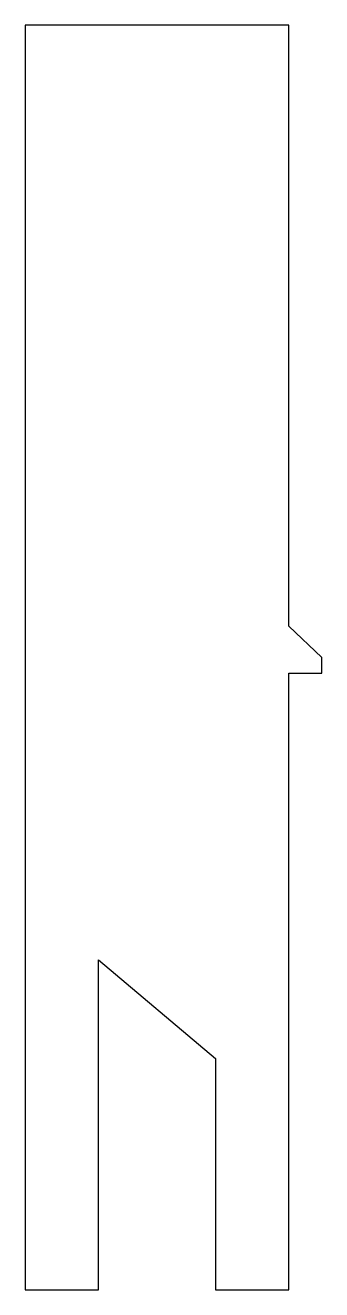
# Model space of a CAD drawing. Header units: metres. Extents: x -5 to 6.2, y -10 to 38.
import ezdxf

# ---------------------------------------------------------------- set-up
doc = ezdxf.new("R2010")
doc.units = ezdxf.units.M

msp = doc.modelspace()

# ---------------------------------------------------------------- linework, layer by layer
for p, q in [((5, 38), (-5, 38)), ((-5, 38), (-5, -10)), ((5, 15.1905), (5, 38)), ((6.25, 14), (5, 15.1905)), ((6.25, 13.4), (6.25, 14)), ((5, 13.4), (6.25, 13.4)), ((5, -10), (5, 13.4)), ((-2.22499, -10), (-2.22499, 2.51729)), ((-2.22499, 2.51729), (2.22499, -1.21669)), ((2.22499, -1.21669), (2.22499, -10)), ((-5, -10), (-2.22499, -10)), ((2.22499, -10), (5, -10))]:
    msp.add_line(p, q)

doc.saveas('drawing.dxf')
